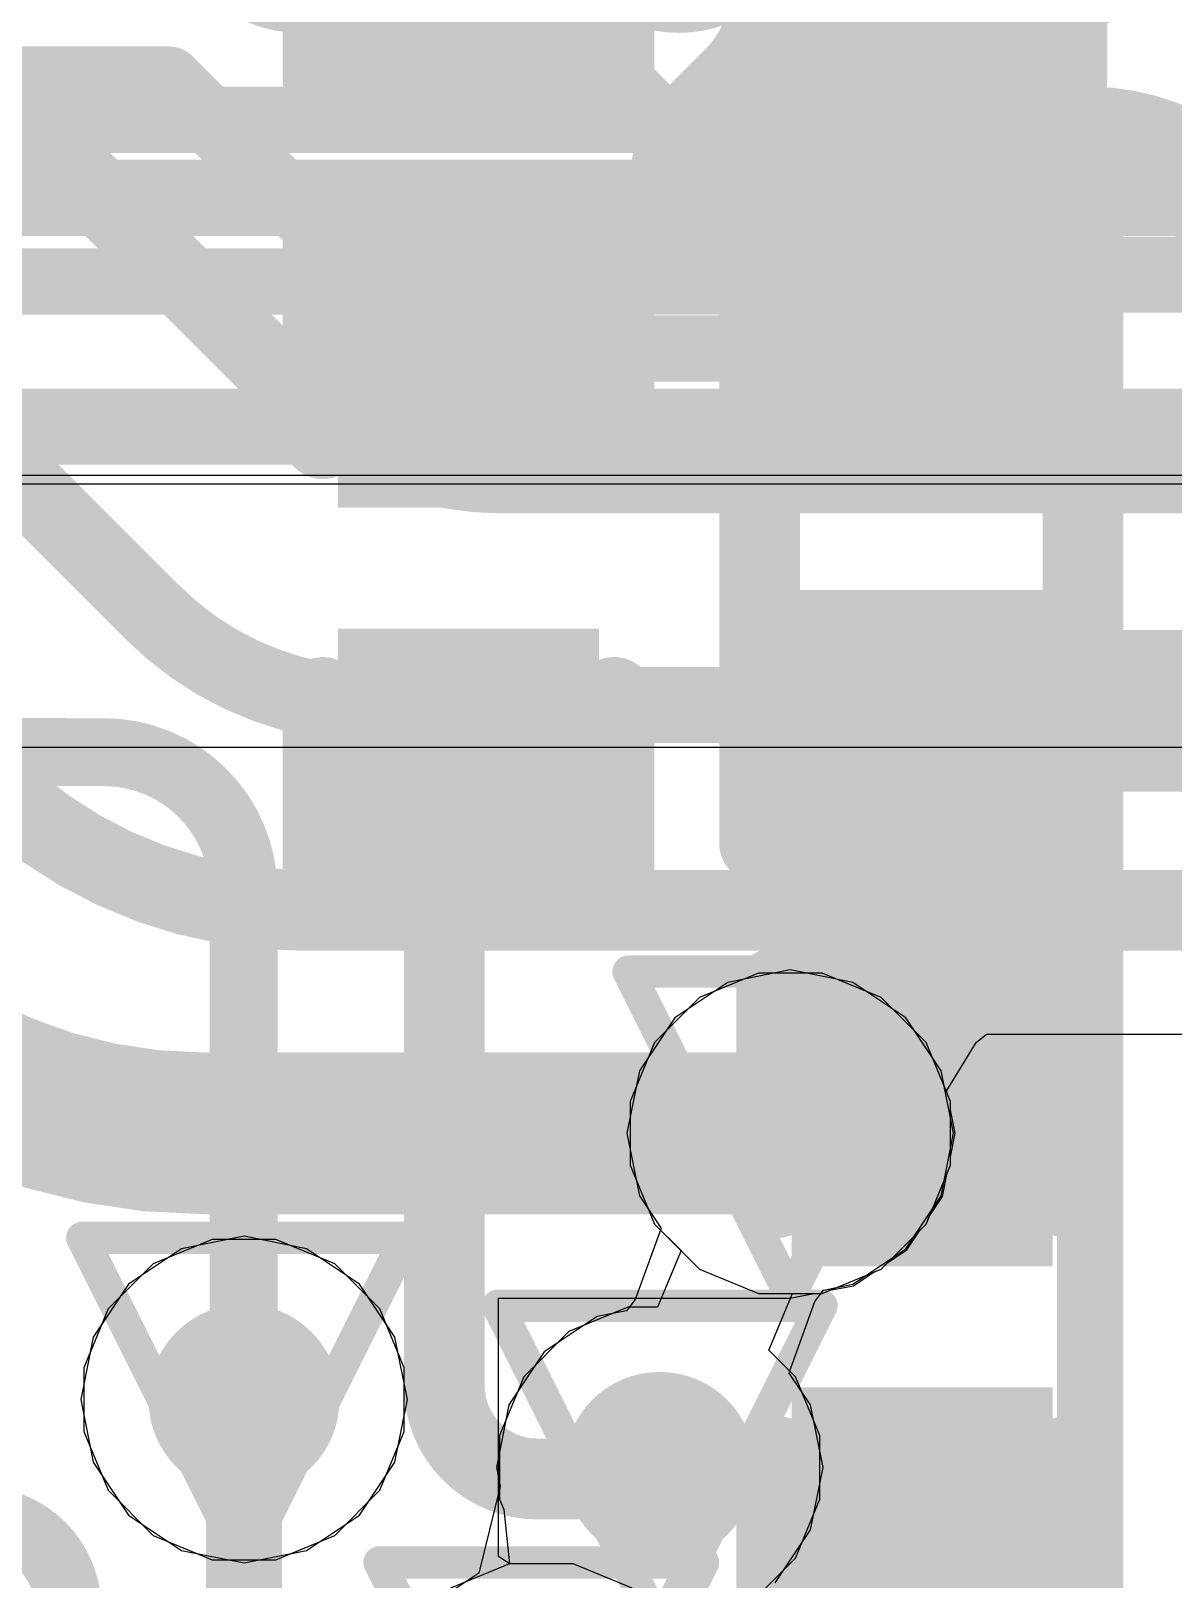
# Model space of a CAD drawing. Header units: inches. Extents: x -6 to 283, y -12 to 154.
# Drawn here: x 62.872 to 64.666, y -2.228 to 0.204 of the extents above; entities that cross this region are included whole.
import ezdxf

# ---------------------------------------------------------------- set-up
doc = ezdxf.new("R2010")
doc.units = ezdxf.units.IN
for name, color, linetype in [('Bottom Layer', 5, 'Continuous'), ('Bottom Overlay', 54, 'Continuous'), ('Bottom Paste', 16, 'Continuous'), ('Bottom Solder', 6, 'Continuous'), ('Drill Drawing', 1, 'Continuous'), ('GND-1', 16, 'Continuous'), ('GND-2', 90, 'Continuous'), ('GND-3', 216, 'Continuous'), ('GND-4', 54, 'Continuous'), ('PWR-1', 156, 'Continuous'), ('PWR-2', 130, 'Continuous'), ('Signal L1', 76, 'Continuous'), ('Signal L2', 6, 'Continuous'), ('Top Layer', 1, 'Continuous'), ('Via Holes', 16, 'Continuous')]:
    doc.layers.add(name, color=color, linetype=linetype)

# ---------------------------------------------------------------- blocks, each defined once
blk = doc.blocks.new('R___0201_B_128')
at = {"layer": 'Bottom Layer'}
for points in [[(-0.41, 0.185), (-0.14, 0.185), (-0.14, -0.185), (-0.41, -0.185)], [(0.14, 0.185), (0.41, 0.185), (0.41, -0.185), (0.14, -0.185)]]:
    blk.add_hatch(color=5, dxfattribs=at).paths.add_polyline_path(points)
at = {"layer": 'Bottom Paste'}
for points in [[(-0.41, 0.185), (-0.14, 0.185), (-0.14, -0.185), (-0.41, -0.185)], [(0.14, 0.185), (0.41, 0.185), (0.41, -0.185), (0.14, -0.185)]]:
    blk.add_hatch(color=16, dxfattribs=at).paths.add_polyline_path(points)
at = {"layer": 'Bottom Solder'}
for points in [[(-0.465, 0.24), (-0.085, 0.24), (-0.085, -0.24), (-0.465, -0.24)], [(0.085, 0.24), (0.465, 0.24), (0.465, -0.24), (0.085, -0.24)]]:
    blk.add_hatch(color=6, dxfattribs=at).paths.add_polyline_path(points)
at = {"layer": 'Bottom Overlay'}
for points in [[(-0.4826, 0.254, 0.127, 0.127, 0), (-0.4826, -0.254, 0.127, 0.127, 0)], [(-0.4826, 0.254, 0.127, 0.127, 0), (0.4826, 0.254, 0.127, 0.127, 0)], [(0.4826, 0.254, 0.127, 0.127, 0), (0.4826, -0.254, 0.127, 0.127, 0)], [(-0.4826, -0.254, 0.127, 0.127, 0), (0.4826, -0.254, 0.127, 0.127, 0)]]:
    blk.add_lwpolyline(points, format="xyseb", dxfattribs=at)
for points in [[(-0.5143, 0.254, 0.0635, 0.0635, 1), (-0.4508, 0.254, 0.0635, 0.0635, 1)], [(-0.5143, 0.254, 0.0635, 0.0635, 1), (-0.4508, 0.254, 0.0635, 0.0635, 1)], [(0.4508, 0.254, 0.0635, 0.0635, 1), (0.5143, 0.254, 0.0635, 0.0635, 1)], [(0.4508, 0.254, 0.0635, 0.0635, 1), (0.5143, 0.254, 0.0635, 0.0635, 1)], [(-0.5143, -0.254, 0.0635, 0.0635, 1), (-0.4508, -0.254, 0.0635, 0.0635, 1)], [(-0.5143, -0.254, 0.0635, 0.0635, 1), (-0.4508, -0.254, 0.0635, 0.0635, 1)], [(0.4508, -0.254, 0.0635, 0.0635, 1), (0.5143, -0.254, 0.0635, 0.0635, 1)], [(0.4508, -0.254, 0.0635, 0.0635, 1), (0.5143, -0.254, 0.0635, 0.0635, 1)]]:
    blk.add_lwpolyline(points, format="xyseb", close=True, dxfattribs=at)
blk = doc.blocks.new('CAP_0201_B_330')
at = {"layer": 'Bottom Layer'}
for points in [[(-0.45, 0.15), (-0.15, 0.15), (-0.15, -0.15), (-0.45, -0.15)], [(0.15, 0.15), (0.45, 0.15), (0.45, -0.15), (0.15, -0.15)]]:
    blk.add_hatch(color=5, dxfattribs=at).paths.add_polyline_path(points)
at = {"layer": 'Bottom Paste'}
for points in [[(-0.45, 0.15), (-0.15, 0.15), (-0.15, -0.15), (-0.45, -0.15)], [(0.15, 0.15), (0.45, 0.15), (0.45, -0.15), (0.15, -0.15)]]:
    blk.add_hatch(color=16, dxfattribs=at).paths.add_polyline_path(points)
at = {"layer": 'Bottom Solder'}
for points in [[(-0.505, 0.205), (-0.095, 0.205), (-0.095, -0.205), (-0.505, -0.205)], [(0.095, 0.205), (0.505, 0.205), (0.505, -0.205), (0.095, -0.205)]]:
    blk.add_hatch(color=6, dxfattribs=at).paths.add_polyline_path(points)
at = {"layer": 'Bottom Overlay'}
for points in [[(-0.5334, -0.2286, 0.127, 0.127, 0), (-0.5334, 0.2286, 0.127, 0.127, 0)], [(-0.2032, 0.2286, 0.127, 0.127, 0), (-0.5334, 0.2286, 0.127, 0.127, 0)], [(0.5334, 0.2286, 0.127, 0.127, 0), (0.2032, 0.2286, 0.127, 0.127, 0)], [(0.5334, -0.2286, 0.127, 0.127, 0), (0.5334, 0.2286, 0.127, 0.127, 0)], [(-0.2032, -0.2286, 0.127, 0.127, 0), (-0.5334, -0.2286, 0.127, 0.127, 0)], [(0.5334, -0.2286, 0.127, 0.127, 0), (0.2032, -0.2286, 0.127, 0.127, 0)]]:
    blk.add_lwpolyline(points, format="xyseb", dxfattribs=at)
for points in [[(-0.5651, 0.2286, 0.0635, 0.0635, 1), (-0.5016, 0.2286, 0.0635, 0.0635, 1)], [(-0.5651, 0.2286, 0.0635, 0.0635, 1), (-0.5016, 0.2286, 0.0635, 0.0635, 1)], [(-0.2349, 0.2286, 0.0635, 0.0635, 1), (-0.1714, 0.2286, 0.0635, 0.0635, 1)], [(0.1714, 0.2286, 0.0635, 0.0635, 1), (0.2349, 0.2286, 0.0635, 0.0635, 1)], [(0.5017, 0.2286, 0.0635, 0.0635, 1), (0.5652, 0.2286, 0.0635, 0.0635, 1)], [(0.5017, 0.2286, 0.0635, 0.0635, 1), (0.5652, 0.2286, 0.0635, 0.0635, 1)], [(-0.5651, -0.2286, 0.0635, 0.0635, 1), (-0.5016, -0.2286, 0.0635, 0.0635, 1)], [(-0.5651, -0.2286, 0.0635, 0.0635, 1), (-0.5016, -0.2286, 0.0635, 0.0635, 1)], [(-0.235, -0.2286, 0.0635, 0.0635, 1), (-0.1715, -0.2286, 0.0635, 0.0635, 1)], [(0.1714, -0.2286, 0.0635, 0.0635, 1), (0.2349, -0.2286, 0.0635, 0.0635, 1)], [(0.5016, -0.2286, 0.0635, 0.0635, 1), (0.5651, -0.2286, 0.0635, 0.0635, 1)], [(0.5016, -0.2286, 0.0635, 0.0635, 1), (0.5651, -0.2286, 0.0635, 0.0635, 1)]]:
    blk.add_lwpolyline(points, format="xyseb", close=True, dxfattribs=at)
blk = doc.blocks.new('CAP_0201_B_331')
at = {"layer": 'Bottom Layer'}
for points in [[(-0.45, 0.15), (-0.15, 0.15), (-0.15, -0.15), (-0.45, -0.15)], [(0.15, 0.15), (0.45, 0.15), (0.45, -0.15), (0.15, -0.15)]]:
    blk.add_hatch(color=5, dxfattribs=at).paths.add_polyline_path(points)
at = {"layer": 'Bottom Paste'}
for points in [[(-0.45, 0.15), (-0.15, 0.15), (-0.15, -0.15), (-0.45, -0.15)], [(0.15, 0.15), (0.45, 0.15), (0.45, -0.15), (0.15, -0.15)]]:
    blk.add_hatch(color=16, dxfattribs=at).paths.add_polyline_path(points)
at = {"layer": 'Bottom Solder'}
for points in [[(-0.505, 0.205), (-0.095, 0.205), (-0.095, -0.205), (-0.505, -0.205)], [(0.095, 0.205), (0.505, 0.205), (0.505, -0.205), (0.095, -0.205)]]:
    blk.add_hatch(color=6, dxfattribs=at).paths.add_polyline_path(points)
at = {"layer": 'Bottom Overlay'}
for points in [[(-0.5334, 0.2286, 0.127, 0.127, 0), (-0.5334, -0.2286, 0.127, 0.127, 0)], [(-0.5334, 0.2286, 0.127, 0.127, 0), (-0.2032, 0.2286, 0.127, 0.127, 0)], [(0.2032, 0.2286, 0.127, 0.127, 0), (0.5334, 0.2286, 0.127, 0.127, 0)], [(0.5334, 0.2286, 0.127, 0.127, 0), (0.5334, -0.2286, 0.127, 0.127, 0)], [(-0.5334, -0.2286, 0.127, 0.127, 0), (-0.2032, -0.2286, 0.127, 0.127, 0)], [(0.2032, -0.2286, 0.127, 0.127, 0), (0.5334, -0.2286, 0.127, 0.127, 0)]]:
    blk.add_lwpolyline(points, format="xyseb", dxfattribs=at)
for points in [[(-0.5651, 0.2286, 0.0635, 0.0635, 1), (-0.5016, 0.2286, 0.0635, 0.0635, 1)], [(-0.5651, 0.2286, 0.0635, 0.0635, 1), (-0.5016, 0.2286, 0.0635, 0.0635, 1)], [(-0.2349, 0.2286, 0.0635, 0.0635, 1), (-0.1714, 0.2286, 0.0635, 0.0635, 1)], [(0.1714, 0.2286, 0.0635, 0.0635, 1), (0.2349, 0.2286, 0.0635, 0.0635, 1)], [(0.5017, 0.2286, 0.0635, 0.0635, 1), (0.5652, 0.2286, 0.0635, 0.0635, 1)], [(0.5017, 0.2286, 0.0635, 0.0635, 1), (0.5652, 0.2286, 0.0635, 0.0635, 1)], [(-0.5651, -0.2286, 0.0635, 0.0635, 1), (-0.5016, -0.2286, 0.0635, 0.0635, 1)], [(-0.5651, -0.2286, 0.0635, 0.0635, 1), (-0.5016, -0.2286, 0.0635, 0.0635, 1)], [(-0.235, -0.2286, 0.0635, 0.0635, 1), (-0.1715, -0.2286, 0.0635, 0.0635, 1)], [(0.1715, -0.2286, 0.0635, 0.0635, 1), (0.235, -0.2286, 0.0635, 0.0635, 1)], [(0.5016, -0.2286, 0.0635, 0.0635, 1), (0.5651, -0.2286, 0.0635, 0.0635, 1)], [(0.5016, -0.2286, 0.0635, 0.0635, 1), (0.5651, -0.2286, 0.0635, 0.0635, 1)]]:
    blk.add_lwpolyline(points, format="xyseb", close=True, dxfattribs=at)
blk = doc.blocks.new('CAP_0201_B_332')
at = {"layer": 'Bottom Layer'}
for points in [[(-0.45, 0.15), (-0.15, 0.15), (-0.15, -0.15), (-0.45, -0.15)], [(0.15, 0.15), (0.45, 0.15), (0.45, -0.15), (0.15, -0.15)]]:
    blk.add_hatch(color=5, dxfattribs=at).paths.add_polyline_path(points)
at = {"layer": 'Bottom Paste'}
for points in [[(-0.45, 0.15), (-0.15, 0.15), (-0.15, -0.15), (-0.45, -0.15)], [(0.15, 0.15), (0.45, 0.15), (0.45, -0.15), (0.15, -0.15)]]:
    blk.add_hatch(color=16, dxfattribs=at).paths.add_polyline_path(points)
at = {"layer": 'Bottom Solder'}
for points in [[(-0.505, 0.205), (-0.095, 0.205), (-0.095, -0.205), (-0.505, -0.205)], [(0.095, 0.205), (0.505, 0.205), (0.505, -0.205), (0.095, -0.205)]]:
    blk.add_hatch(color=6, dxfattribs=at).paths.add_polyline_path(points)
at = {"layer": 'Bottom Overlay'}
for points in [[(-0.5334, 0.2286, 0.127, 0.127, 0), (-0.2032, 0.2286, 0.127, 0.127, 0)], [(-0.5334, 0.2286, 0.127, 0.127, 0), (-0.5334, -0.2286, 0.127, 0.127, 0)], [(0.2032, 0.2286, 0.127, 0.127, 0), (0.5334, 0.2286, 0.127, 0.127, 0)], [(0.5334, 0.2286, 0.127, 0.127, 0), (0.5334, -0.2286, 0.127, 0.127, 0)], [(-0.5334, -0.2286, 0.127, 0.127, 0), (-0.2032, -0.2286, 0.127, 0.127, 0)], [(0.2032, -0.2286, 0.127, 0.127, 0), (0.5334, -0.2286, 0.127, 0.127, 0)]]:
    blk.add_lwpolyline(points, format="xyseb", dxfattribs=at)
for points in [[(-0.5651, 0.2286, 0.0635, 0.0635, 1), (-0.5016, 0.2286, 0.0635, 0.0635, 1)], [(-0.5651, 0.2286, 0.0635, 0.0635, 1), (-0.5016, 0.2286, 0.0635, 0.0635, 1)], [(-0.2349, 0.2286, 0.0635, 0.0635, 1), (-0.1714, 0.2286, 0.0635, 0.0635, 1)], [(0.1714, 0.2286, 0.0635, 0.0635, 1), (0.2349, 0.2286, 0.0635, 0.0635, 1)], [(0.5017, 0.2286, 0.0635, 0.0635, 1), (0.5652, 0.2286, 0.0635, 0.0635, 1)], [(0.5017, 0.2286, 0.0635, 0.0635, 1), (0.5652, 0.2286, 0.0635, 0.0635, 1)], [(-0.5651, -0.2286, 0.0635, 0.0635, 1), (-0.5016, -0.2286, 0.0635, 0.0635, 1)], [(-0.5651, -0.2286, 0.0635, 0.0635, 1), (-0.5016, -0.2286, 0.0635, 0.0635, 1)], [(-0.235, -0.2286, 0.0635, 0.0635, 1), (-0.1715, -0.2286, 0.0635, 0.0635, 1)], [(0.1714, -0.2286, 0.0635, 0.0635, 1), (0.2349, -0.2286, 0.0635, 0.0635, 1)], [(0.5016, -0.2286, 0.0635, 0.0635, 1), (0.5651, -0.2286, 0.0635, 0.0635, 1)], [(0.5016, -0.2286, 0.0635, 0.0635, 1), (0.5651, -0.2286, 0.0635, 0.0635, 1)]]:
    blk.add_lwpolyline(points, format="xyseb", close=True, dxfattribs=at)
blk = doc.blocks.new('CAP_0201_B_348')
at = {"layer": 'Bottom Layer'}
for points in [[(-0.45, 0.15), (-0.15, 0.15), (-0.15, -0.15), (-0.45, -0.15)], [(0.15, 0.15), (0.45, 0.15), (0.45, -0.15), (0.15, -0.15)]]:
    blk.add_hatch(color=5, dxfattribs=at).paths.add_polyline_path(points)
at = {"layer": 'Bottom Paste'}
for points in [[(-0.45, 0.15), (-0.15, 0.15), (-0.15, -0.15), (-0.45, -0.15)], [(0.15, 0.15), (0.45, 0.15), (0.45, -0.15), (0.15, -0.15)]]:
    blk.add_hatch(color=16, dxfattribs=at).paths.add_polyline_path(points)
at = {"layer": 'Bottom Solder'}
for points in [[(-0.505, 0.205), (-0.095, 0.205), (-0.095, -0.205), (-0.505, -0.205)], [(0.095, 0.205), (0.505, 0.205), (0.505, -0.205), (0.095, -0.205)]]:
    blk.add_hatch(color=6, dxfattribs=at).paths.add_polyline_path(points)
at = {"layer": 'Bottom Overlay'}
for points in [[(-0.5334, 0.2286, 0.127, 0.127, 0), (-0.5334, -0.2286, 0.127, 0.127, 0)], [(-0.5334, 0.2286, 0.127, 0.127, 0), (-0.2032, 0.2286, 0.127, 0.127, 0)], [(0.2032, 0.2286, 0.127, 0.127, 0), (0.5334, 0.2286, 0.127, 0.127, 0)], [(0.5334, 0.2286, 0.127, 0.127, 0), (0.5334, -0.2286, 0.127, 0.127, 0)], [(-0.5334, -0.2286, 0.127, 0.127, 0), (-0.2032, -0.2286, 0.127, 0.127, 0)], [(0.2032, -0.2286, 0.127, 0.127, 0), (0.5334, -0.2286, 0.127, 0.127, 0)]]:
    blk.add_lwpolyline(points, format="xyseb", dxfattribs=at)
for points in [[(-0.5651, 0.2286, 0.0635, 0.0635, 1), (-0.5016, 0.2286, 0.0635, 0.0635, 1)], [(-0.5651, 0.2286, 0.0635, 0.0635, 1), (-0.5016, 0.2286, 0.0635, 0.0635, 1)], [(-0.2349, 0.2286, 0.0635, 0.0635, 1), (-0.1714, 0.2286, 0.0635, 0.0635, 1)], [(0.1714, 0.2286, 0.0635, 0.0635, 1), (0.2349, 0.2286, 0.0635, 0.0635, 1)], [(0.5016, 0.2286, 0.0635, 0.0635, 1), (0.5651, 0.2286, 0.0635, 0.0635, 1)], [(0.5016, 0.2286, 0.0635, 0.0635, 1), (0.5651, 0.2286, 0.0635, 0.0635, 1)], [(-0.5651, -0.2286, 0.0635, 0.0635, 1), (-0.5016, -0.2286, 0.0635, 0.0635, 1)], [(-0.5651, -0.2286, 0.0635, 0.0635, 1), (-0.5016, -0.2286, 0.0635, 0.0635, 1)], [(-0.2349, -0.2286, 0.0635, 0.0635, 1), (-0.1714, -0.2286, 0.0635, 0.0635, 1)], [(0.1714, -0.2286, 0.0635, 0.0635, 1), (0.2349, -0.2286, 0.0635, 0.0635, 1)], [(0.5016, -0.2286, 0.0635, 0.0635, 1), (0.5651, -0.2286, 0.0635, 0.0635, 1)], [(0.5016, -0.2286, 0.0635, 0.0635, 1), (0.5651, -0.2286, 0.0635, 0.0635, 1)]]:
    blk.add_lwpolyline(points, format="xyseb", close=True, dxfattribs=at)

msp = doc.modelspace()

# ---------------------------------------------------------------- hatches: boundary and pattern name
at = {"layer": 'Bottom Layer'}
h = msp.add_hatch(color=5, dxfattribs=at)
edge = h.paths.add_edge_path()
edge.add_arc((64.0651, -1.5275), 0.15, 0, 360)
h = msp.add_hatch(color=5, dxfattribs=at)
edge = h.paths.add_edge_path()
edge.add_arc((63.2071, -1.9457), 0.15, 0, 360)
h = msp.add_hatch(color=5, dxfattribs=at)
edge = h.paths.add_edge_path()
edge.add_arc((63.86, -2.0522), 0.15, 0, 360)
at = {"layer": 'GND-1'}
h = msp.add_hatch(color=16, dxfattribs=at)
edge = h.paths.add_edge_path()
edge.add_arc((64.0651, -1.5275), 0.15, 0, 360)
h = msp.add_hatch(color=16, dxfattribs=at)
edge = h.paths.add_edge_path()
edge.add_arc((63.2071, -1.9457), 0.15, 0, 360)
h = msp.add_hatch(color=16, dxfattribs=at)
edge = h.paths.add_edge_path()
edge.add_arc((63.86, -2.0522), 0.15, 0, 360)
at = {"layer": 'GND-2'}
h = msp.add_hatch(color=90, dxfattribs=at)
edge = h.paths.add_edge_path()
edge.add_arc((64.0651, -1.5275), 0.15, 0, 360)
h = msp.add_hatch(color=90, dxfattribs=at)
edge = h.paths.add_edge_path()
edge.add_arc((63.2071, -1.9457), 0.15, 0, 360)
h = msp.add_hatch(color=90, dxfattribs=at)
edge = h.paths.add_edge_path()
edge.add_arc((63.86, -2.0522), 0.15, 0, 360)
at = {"layer": 'GND-3'}
h = msp.add_hatch(color=216, dxfattribs=at)
edge = h.paths.add_edge_path()
edge.add_arc((64.0651, -1.5275), 0.15, 0, 360)
h = msp.add_hatch(color=216, dxfattribs=at)
edge = h.paths.add_edge_path()
edge.add_arc((63.2071, -1.9457), 0.15, 0, 360)
h = msp.add_hatch(color=216, dxfattribs=at)
edge = h.paths.add_edge_path()
edge.add_arc((63.86, -2.0522), 0.15, 0, 360)
at = {"layer": 'GND-4'}
h = msp.add_hatch(color=54, dxfattribs=at)
edge = h.paths.add_edge_path()
edge.add_arc((64.0651, -1.5275), 0.15, 0, 360)
h = msp.add_hatch(color=54, dxfattribs=at)
edge = h.paths.add_edge_path()
edge.add_arc((63.2071, -1.9457), 0.15, 0, 360)
h = msp.add_hatch(color=54, dxfattribs=at)
edge = h.paths.add_edge_path()
edge.add_arc((63.86, -2.0522), 0.15, 0, 360)
at = {"layer": 'PWR-1'}
h = msp.add_hatch(color=156, dxfattribs=at)
edge = h.paths.add_edge_path()
edge.add_arc((64.0651, -1.5275), 0.15, 0, 360)
h = msp.add_hatch(color=156, dxfattribs=at)
edge = h.paths.add_edge_path()
edge.add_arc((63.2071, -1.9457), 0.15, 0, 360)
h = msp.add_hatch(color=156, dxfattribs=at)
edge = h.paths.add_edge_path()
edge.add_arc((63.86, -2.0522), 0.15, 0, 360)
at = {"layer": 'PWR-2'}
h = msp.add_hatch(color=130, dxfattribs=at)
edge = h.paths.add_edge_path()
edge.add_arc((64.0651, -1.5275), 0.15, 0, 360)
h = msp.add_hatch(color=130, dxfattribs=at)
edge = h.paths.add_edge_path()
edge.add_arc((63.2071, -1.9457), 0.15, 0, 360)
h = msp.add_hatch(color=130, dxfattribs=at)
edge = h.paths.add_edge_path()
edge.add_arc((63.86, -2.0522), 0.15, 0, 360)
at = {"layer": 'Signal L1'}
h = msp.add_hatch(color=76, dxfattribs=at)
edge = h.paths.add_edge_path()
edge.add_arc((64.0651, -1.5275), 0.15, 0, 360)
h = msp.add_hatch(color=76, dxfattribs=at)
edge = h.paths.add_edge_path()
edge.add_arc((63.2071, -1.9457), 0.15, 0, 360)
h = msp.add_hatch(color=76, dxfattribs=at)
edge = h.paths.add_edge_path()
edge.add_arc((63.86, -2.0522), 0.15, 0, 360)
at = {"layer": 'Signal L2'}
h = msp.add_hatch(color=6, dxfattribs=at)
edge = h.paths.add_edge_path()
edge.add_arc((64.0651, -1.5275), 0.15, 0, 360)
h = msp.add_hatch(color=6, dxfattribs=at)
edge = h.paths.add_edge_path()
edge.add_arc((63.2071, -1.9457), 0.15, 0, 360)
h = msp.add_hatch(color=6, dxfattribs=at)
edge = h.paths.add_edge_path()
edge.add_arc((63.86, -2.0522), 0.15, 0, 360)
at = {"layer": 'Top Layer'}
h = msp.add_hatch(color=1, dxfattribs=at)
edge = h.paths.add_edge_path()
edge.add_arc((64.0651, -1.5275), 0.15, 0, 360)
h = msp.add_hatch(color=1, dxfattribs=at)
edge = h.paths.add_edge_path()
edge.add_arc((63.2071, -1.9457), 0.15, 0, 360)
h = msp.add_hatch(color=1, dxfattribs=at)
edge = h.paths.add_edge_path()
edge.add_arc((63.86, -2.0522), 0.15, 0, 360)
at = {"layer": 'Via Holes'}
h = msp.add_hatch(color=7, dxfattribs=at)
edge = h.paths.add_edge_path()
edge.add_arc((64.0651, -1.5275), 0.075, 0, 360)
h = msp.add_hatch(color=7, dxfattribs=at)
edge = h.paths.add_edge_path()
edge.add_arc((63.2071, -1.9457), 0.075, 0, 360)
h = msp.add_hatch(color=7, dxfattribs=at)
edge = h.paths.add_edge_path()
edge.add_arc((63.86, -2.0522), 0.075, 0, 360)

# ---------------------------------------------------------------- linework, layer by layer
at = {"layer": 'Bottom Layer'}
for p, q in [((66.8562, -0.4943), (62.6215, -0.4943)), ((62.7315, -0.5073), (79.8158, -0.5073))]:
    msp.add_line(p, q, dxfattribs=at)
for points in [[(63.5404, 0.3812, 0.1041, 0.1041, 0), (63.9059, 0.0157, 0.1041, 0.1041, 0)], [(58.4735, 0.1276, 0.1041, 0.1041, 0), (63.0889, 0.1276, 0.1041, 0.1041, 0)], [(63.0889, 0.1276, 0.1041, 0.1041, 0), (63.4583, -0.2418, 0.1041, 0.1041, 0)], [(63.9059, 0.0157, 0.1041, 0.1041, 0), (64.6095, 0.0157, 0.1041, 0.1041, 0)], [(64.6095, 0.0157, 0.1041, 0.1041, 0), (64.8378, -0.2126, 0.1041, 0.1041, 0)], [(63.4583, -0.2418, 0.1041, 0.1041, 0), (63.4618, -0.2418, 0.1041, 0.1041, 0)], [(63.4618, -0.2418, 0.1041, 0.1041, 0), (63.5562, -0.3363, 0.1041, 0.1041, 0)], [(63.5629, -0.295, 0.1041, 0.1041, 0), (64.2649, -0.295, 0.1041, 0.1041, 0)], [(63.5562, -0.3398, 0.1041, 0.1041, 0), (63.5562, -0.3363, 0.1041, 0.1041, 0)], [(64.2709, -1.5316, 0.254, 0.254, 0), (64.2709, -0.864, 0.254, 0.254, 0)], [(64.2709, -0.864, 0.254, 0.254, 0), (64.9884, -0.864, 0.254, 0.254, 0)], [(63.5217, -0.9777, 0.127, 0.127, -0.414214), (63.5597, -0.9398, 0.127, 0.127, 0)], [(63.5217, -1.6291, 0.127, 0.127, 0), (63.5217, -0.9777, 0.127, 0.127, 0)], [(64.2709, -1.5316, 0.254, 0.254, 0), (64.2722, -1.5316, 0.254, 0.254, 0)], [(63.5217, -1.6291, 0.127, 0.127, 0), (63.5217, -1.9241, 0.127, 0.127, 0)], [(63.5217, -1.9241, 0.127, 0.127, 0), (63.5217, -1.9241, 0.127, 0.127, 0)], [(63.668, -2.0704, 0.127, 0.127, -0.414208), (63.5217, -1.9241, 0.127, 0.127, 0)], [(63.8419, -2.0704, 0.127, 0.127, 0), (63.86, -2.0522, 0.127, 0.127, 0)], [(63.8643, -2.0479, 0.127, 0.127, 0), (64.1884, -2.0479, 0.127, 0.127, 0)], [(64.1884, -2.0479, 0.127, 0.127, 0), (64.2722, -2.1316, 0.127, 0.127, 0)], [(63.668, -2.0704, 0.127, 0.127, 0), (63.8419, -2.0704, 0.127, 0.127, 0)]]:
    msp.add_lwpolyline(points, format="xyseb", dxfattribs=at)
for points in [[(63.0628, 0.1276, 0.0521, 0.0521, 1), (63.1149, 0.1276, 0.0521, 0.0521, 1)], [(63.0628, 0.1276, 0.0521, 0.0521, 1), (63.1149, 0.1276, 0.0521, 0.0521, 1)], [(63.8799, 0.0157, 0.0521, 0.0521, 1), (63.9319, 0.0157, 0.0521, 0.0521, 1)], [(63.8799, 0.0157, 0.0521, 0.0521, 1), (63.9319, 0.0157, 0.0521, 0.0521, 1)], [(64.5835, 0.0157, 0.0521, 0.0521, 1), (64.6355, 0.0157, 0.0521, 0.0521, 1)], [(64.5835, 0.0157, 0.0521, 0.0521, 1), (64.6355, 0.0157, 0.0521, 0.0521, 1)], [(63.4322, -0.2418, 0.0521, 0.0521, 1), (63.4843, -0.2418, 0.0521, 0.0521, 1)], [(63.4322, -0.2418, 0.0521, 0.0521, 1), (63.4843, -0.2418, 0.0521, 0.0521, 1)], [(63.4357, -0.2418, 0.0521, 0.0521, 1), (63.4878, -0.2418, 0.0521, 0.0521, 1)], [(63.4357, -0.2418, 0.0521, 0.0521, 1), (63.4878, -0.2418, 0.0521, 0.0521, 1)], [(63.5369, -0.295, 0.0521, 0.0521, 1), (63.589, -0.295, 0.0521, 0.0521, 1)], [(64.2388, -0.295, 0.0521, 0.0521, 1), (64.2909, -0.295, 0.0521, 0.0521, 1)], [(63.5302, -0.3363, 0.0521, 0.0521, 1), (63.5822, -0.3363, 0.0521, 0.0521, 1)], [(63.5302, -0.3363, 0.0521, 0.0521, 1), (63.5822, -0.3363, 0.0521, 0.0521, 1)], [(63.5302, -0.3398, 0.0521, 0.0521, 1), (63.5822, -0.3398, 0.0521, 0.0521, 1)], [(64.2074, -0.864, 0.127, 0.127, 1), (64.3344, -0.864, 0.127, 0.127, 1)], [(64.2074, -0.864, 0.127, 0.127, 1), (64.3344, -0.864, 0.127, 0.127, 1)], [(63.5279, -0.9398, 0.0635, 0.0635, 1), (63.5914, -0.9398, 0.0635, 0.0635, 1)], [(63.49, -0.9777, 0.0635, 0.0635, 1), (63.5535, -0.9777, 0.0635, 0.0635, 1)], [(63.49, -0.9777, 0.0635, 0.0635, 1), (63.5535, -0.9777, 0.0635, 0.0635, 1)], [(64.2074, -1.5316, 0.127, 0.127, 1), (64.3344, -1.5316, 0.127, 0.127, 1)], [(64.2074, -1.5316, 0.127, 0.127, 1), (64.3344, -1.5316, 0.127, 0.127, 1)], [(64.2087, -1.5316, 0.127, 0.127, 1), (64.3357, -1.5316, 0.127, 0.127, 1)], [(63.49, -1.6291, 0.0635, 0.0635, 1), (63.5535, -1.6291, 0.0635, 0.0635, 1)], [(63.49, -1.6291, 0.0635, 0.0635, 1), (63.5535, -1.6291, 0.0635, 0.0635, 1)], [(63.49, -1.9241, 0.0635, 0.0635, 1), (63.5535, -1.9241, 0.0635, 0.0635, 1)], [(63.49, -1.9241, 0.0635, 0.0635, 1), (63.5535, -1.9241, 0.0635, 0.0635, 1)], [(63.49, -1.9241, 0.0635, 0.0635, 1), (63.5535, -1.9241, 0.0635, 0.0635, 1)], [(63.49, -1.9241, 0.0635, 0.0635, 1), (63.5535, -1.9241, 0.0635, 0.0635, 1)], [(63.8283, -2.0522, 0.0635, 0.0635, 1), (63.8918, -2.0522, 0.0635, 0.0635, 1)], [(63.8326, -2.0479, 0.0635, 0.0635, 1), (63.8961, -2.0479, 0.0635, 0.0635, 1)], [(64.1567, -2.0479, 0.0635, 0.0635, 1), (64.2202, -2.0479, 0.0635, 0.0635, 1)], [(64.1567, -2.0479, 0.0635, 0.0635, 1), (64.2202, -2.0479, 0.0635, 0.0635, 1)], [(63.6362, -2.0704, 0.0635, 0.0635, 1), (63.6997, -2.0704, 0.0635, 0.0635, 1)], [(63.6362, -2.0704, 0.0635, 0.0635, 1), (63.6997, -2.0704, 0.0635, 0.0635, 1)], [(63.8102, -2.0704, 0.0635, 0.0635, 1), (63.8737, -2.0704, 0.0635, 0.0635, 1)], [(63.8102, -2.0704, 0.0635, 0.0635, 1), (63.8737, -2.0704, 0.0635, 0.0635, 1)], [(64.2404, -2.1316, 0.0635, 0.0635, 1), (64.3039, -2.1316, 0.0635, 0.0635, 1)]]:
    msp.add_lwpolyline(points, format="xyseb", close=True, dxfattribs=at)
at = {"layer": 'Drill Drawing'}
for points in [[(63.8111, -1.2735, 0.0508, 0.0508, 0), (64.3191, -1.2735, 0.0508, 0.0508, 0)], [(63.8111, -1.2735, 0.0508, 0.0508, 0), (64.0651, -1.7815, 0.0508, 0.0508, 0)], [(64.0651, -1.7815, 0.0508, 0.0508, 0), (64.3191, -1.2735, 0.0508, 0.0508, 0)], [(62.9531, -1.6917, 0.0508, 0.0508, 0), (63.4611, -1.6917, 0.0508, 0.0508, 0)], [(62.9531, -1.6917, 0.0508, 0.0508, 0), (63.2071, -2.1997, 0.0508, 0.0508, 0)], [(63.2071, -2.1997, 0.0508, 0.0508, 0), (63.4611, -1.6917, 0.0508, 0.0508, 0)], [(63.606, -1.7982, 0.0508, 0.0508, 0), (64.114, -1.7982, 0.0508, 0.0508, 0)], [(63.606, -1.7982, 0.0508, 0.0508, 0), (63.86, -2.3062, 0.0508, 0.0508, 0)], [(63.86, -2.3062, 0.0508, 0.0508, 0), (64.114, -1.7982, 0.0508, 0.0508, 0)], [(63.42, -2.2013, 0.0508, 0.0508, 0), (63.928, -2.2013, 0.0508, 0.0508, 0)], [(63.42, -2.2013, 0.0508, 0.0508, 0), (63.674, -2.7093, 0.0508, 0.0508, 0)], [(63.674, -2.7093, 0.0508, 0.0508, 0), (63.928, -2.2013, 0.0508, 0.0508, 0)]]:
    msp.add_lwpolyline(points, format="xyseb", dxfattribs=at)
for points in [[(63.7984, -1.2735, 0.0254, 0.0254, 1), (63.8238, -1.2735, 0.0254, 0.0254, 1)], [(63.7984, -1.2735, 0.0254, 0.0254, 1), (63.8238, -1.2735, 0.0254, 0.0254, 1)], [(64.3064, -1.2735, 0.0254, 0.0254, 1), (64.3318, -1.2735, 0.0254, 0.0254, 1)], [(64.3064, -1.2735, 0.0254, 0.0254, 1), (64.3318, -1.2735, 0.0254, 0.0254, 1)], [(62.9404, -1.6917, 0.0254, 0.0254, 1), (62.9658, -1.6917, 0.0254, 0.0254, 1)], [(62.9404, -1.6917, 0.0254, 0.0254, 1), (62.9658, -1.6917, 0.0254, 0.0254, 1)], [(63.4484, -1.6917, 0.0254, 0.0254, 1), (63.4738, -1.6917, 0.0254, 0.0254, 1)], [(63.4484, -1.6917, 0.0254, 0.0254, 1), (63.4738, -1.6917, 0.0254, 0.0254, 1)], [(63.5933, -1.7982, 0.0254, 0.0254, 1), (63.6187, -1.7982, 0.0254, 0.0254, 1)], [(63.5933, -1.7982, 0.0254, 0.0254, 1), (63.6187, -1.7982, 0.0254, 0.0254, 1)], [(64.0524, -1.7815, 0.0254, 0.0254, 1), (64.0778, -1.7815, 0.0254, 0.0254, 1)], [(64.0524, -1.7815, 0.0254, 0.0254, 1), (64.0778, -1.7815, 0.0254, 0.0254, 1)], [(64.1013, -1.7982, 0.0254, 0.0254, 1), (64.1267, -1.7982, 0.0254, 0.0254, 1)], [(64.1013, -1.7982, 0.0254, 0.0254, 1), (64.1267, -1.7982, 0.0254, 0.0254, 1)], [(63.1944, -2.1997, 0.0254, 0.0254, 1), (63.2198, -2.1997, 0.0254, 0.0254, 1)], [(63.1944, -2.1997, 0.0254, 0.0254, 1), (63.2198, -2.1997, 0.0254, 0.0254, 1)], [(63.4073, -2.2013, 0.0254, 0.0254, 1), (63.4327, -2.2013, 0.0254, 0.0254, 1)], [(63.4073, -2.2013, 0.0254, 0.0254, 1), (63.4327, -2.2013, 0.0254, 0.0254, 1)], [(63.9153, -2.2013, 0.0254, 0.0254, 1), (63.9407, -2.2013, 0.0254, 0.0254, 1)], [(63.9153, -2.2013, 0.0254, 0.0254, 1), (63.9407, -2.2013, 0.0254, 0.0254, 1)]]:
    msp.add_lwpolyline(points, format="xyseb", close=True, dxfattribs=at)
at = {"layer": 'GND-1'}
for p, q in [((64.015, -1.2759), (63.9226, -1.3142)), ((64.1151, -1.2759), (64.015, -1.2759)), ((64.2076, -1.3142), (64.1151, -1.2759)), ((63.9226, -1.3142), (63.8518, -1.385)), ((64.2784, -1.385), (64.2076, -1.3142)), ((63.8518, -1.385), (63.8135, -1.4774)), ((64.3167, -1.4774), (64.2784, -1.385)), ((63.8135, -1.4774), (63.8135, -1.5775)), ((64.3167, -1.5775), (64.3167, -1.4774)), ((63.8135, -1.5775), (63.8518, -1.67)), ((64.2784, -1.67), (64.3167, -1.5775)), ((63.8518, -1.67), (63.9226, -1.7408)), ((64.2076, -1.7408), (64.2784, -1.67)), ((63.1571, -1.6941), (63.0646, -1.7324)), ((63.2572, -1.6941), (63.1571, -1.6941)), ((63.3497, -1.7324), (63.2572, -1.6941)), ((63.0646, -1.7324), (62.9938, -1.8032)), ((63.4204, -1.8032), (63.3497, -1.7324)), ((63.9226, -1.7408), (64.015, -1.7791)), ((64.1151, -1.7791), (64.2076, -1.7408)), ((64.015, -1.7791), (64.1151, -1.7791)), ((62.9938, -1.8032), (62.9555, -1.8956)), ((63.4587, -1.8956), (63.4204, -1.8032)), ((62.9555, -1.8956), (62.9555, -1.9957)), ((63.4587, -1.9957), (63.4587, -1.8956)), ((62.9555, -1.9957), (62.9938, -2.0882)), ((63.4204, -2.0882), (63.4587, -1.9957)), ((62.9938, -2.0882), (63.0646, -2.159)), ((63.3497, -2.159), (63.4204, -2.0882)), ((63.0646, -2.159), (63.1571, -2.1973)), ((63.2572, -2.1973), (63.3497, -2.159)), ((63.1571, -2.1973), (63.2572, -2.1973)), ((63.624, -2.2037), (63.5315, -2.2421)), ((63.7241, -2.2037), (63.624, -2.2037)), ((63.8165, -2.2421), (63.7241, -2.2037))]:
    msp.add_line(p, q, dxfattribs=at)
at = {"layer": 'GND-2'}
for p, q in [((64.015, -1.2759), (63.9226, -1.3142)), ((64.1151, -1.2759), (64.015, -1.2759)), ((64.2076, -1.3142), (64.1151, -1.2759)), ((63.9226, -1.3142), (63.8518, -1.385)), ((64.2784, -1.385), (64.2076, -1.3142)), ((63.8518, -1.385), (63.8135, -1.4774)), ((64.3167, -1.4774), (64.2784, -1.385)), ((63.8135, -1.4774), (63.8135, -1.5775)), ((64.3167, -1.5775), (64.3167, -1.4774)), ((63.8135, -1.5775), (63.8518, -1.67)), ((64.2784, -1.67), (64.3167, -1.5775)), ((63.8518, -1.67), (63.9226, -1.7408)), ((64.2076, -1.7408), (64.2784, -1.67)), ((63.1571, -1.6941), (63.0646, -1.7324)), ((63.2572, -1.6941), (63.1571, -1.6941)), ((63.3497, -1.7324), (63.2572, -1.6941)), ((63.0646, -1.7324), (62.9938, -1.8032)), ((63.4204, -1.8032), (63.3497, -1.7324)), ((63.9226, -1.7408), (64.015, -1.7791)), ((64.1151, -1.7791), (64.2076, -1.7408)), ((64.015, -1.7791), (64.1151, -1.7791)), ((62.9938, -1.8032), (62.9555, -1.8956)), ((63.4587, -1.8956), (63.4204, -1.8032)), ((62.9555, -1.8956), (62.9555, -1.9957)), ((63.4587, -1.9957), (63.4587, -1.8956)), ((62.9555, -1.9957), (62.9938, -2.0882)), ((63.4204, -2.0882), (63.4587, -1.9957)), ((62.9938, -2.0882), (63.0646, -2.159)), ((63.3497, -2.159), (63.4204, -2.0882)), ((63.0646, -2.159), (63.1571, -2.1973)), ((63.2572, -2.1973), (63.3497, -2.159)), ((63.1571, -2.1973), (63.2572, -2.1973)), ((63.624, -2.2037), (63.5315, -2.2421)), ((63.7241, -2.2037), (63.624, -2.2037)), ((63.8165, -2.2421), (63.7241, -2.2037))]:
    msp.add_line(p, q, dxfattribs=at)
at = {"layer": 'GND-3'}
for p, q in [((64.015, -1.2759), (63.9226, -1.3142)), ((64.1151, -1.2759), (64.015, -1.2759)), ((64.2076, -1.3142), (64.1151, -1.2759)), ((63.9226, -1.3142), (63.8518, -1.385)), ((64.2784, -1.385), (64.2076, -1.3142)), ((63.8518, -1.385), (63.8135, -1.4774)), ((64.3167, -1.4774), (64.2784, -1.385)), ((63.8135, -1.4774), (63.8135, -1.5775)), ((64.3167, -1.5775), (64.3167, -1.4774)), ((63.8135, -1.5775), (63.8518, -1.67)), ((64.2784, -1.67), (64.3167, -1.5775)), ((63.8518, -1.67), (63.9226, -1.7408)), ((64.2076, -1.7408), (64.2784, -1.67)), ((63.1571, -1.6941), (63.0646, -1.7324)), ((63.2572, -1.6941), (63.1571, -1.6941)), ((63.3497, -1.7324), (63.2572, -1.6941)), ((63.0646, -1.7324), (62.9938, -1.8032)), ((63.4204, -1.8032), (63.3497, -1.7324)), ((63.9226, -1.7408), (64.015, -1.7791)), ((64.1151, -1.7791), (64.2076, -1.7408)), ((64.015, -1.7791), (64.1151, -1.7791)), ((62.9938, -1.8032), (62.9555, -1.8956)), ((63.4587, -1.8956), (63.4204, -1.8032)), ((62.9555, -1.8956), (62.9555, -1.9957)), ((63.4587, -1.9957), (63.4587, -1.8956)), ((62.9555, -1.9957), (62.9938, -2.0882)), ((63.4204, -2.0882), (63.4587, -1.9957)), ((62.9938, -2.0882), (63.0646, -2.159)), ((63.3497, -2.159), (63.4204, -2.0882)), ((63.0646, -2.159), (63.1571, -2.1973)), ((63.2572, -2.1973), (63.3497, -2.159)), ((63.1571, -2.1973), (63.2572, -2.1973)), ((63.624, -2.2037), (63.5315, -2.2421)), ((63.7241, -2.2037), (63.624, -2.2037)), ((63.8165, -2.2421), (63.7241, -2.2037))]:
    msp.add_line(p, q, dxfattribs=at)
at = {"layer": 'GND-4'}
for p, q in [((64.015, -1.2759), (63.9226, -1.3142)), ((64.1151, -1.2759), (64.015, -1.2759)), ((64.2076, -1.3142), (64.1151, -1.2759)), ((63.9226, -1.3142), (63.8518, -1.385)), ((64.2784, -1.385), (64.2076, -1.3142)), ((63.8518, -1.385), (63.8135, -1.4774)), ((64.3167, -1.4774), (64.2784, -1.385)), ((63.8135, -1.4774), (63.8135, -1.5775)), ((64.3167, -1.5775), (64.3167, -1.4774)), ((63.8135, -1.5775), (63.8518, -1.67)), ((64.2784, -1.67), (64.3167, -1.5775)), ((63.8518, -1.67), (63.9226, -1.7408)), ((64.2076, -1.7408), (64.2784, -1.67)), ((63.1571, -1.6941), (63.0646, -1.7324)), ((63.2572, -1.6941), (63.1571, -1.6941)), ((63.3497, -1.7324), (63.2572, -1.6941)), ((63.0646, -1.7324), (62.9938, -1.8032)), ((63.4204, -1.8032), (63.3497, -1.7324)), ((63.9226, -1.7408), (64.015, -1.7791)), ((64.1151, -1.7791), (64.2076, -1.7408)), ((64.015, -1.7791), (64.1151, -1.7791)), ((62.9938, -1.8032), (62.9555, -1.8956)), ((63.4587, -1.8956), (63.4204, -1.8032)), ((62.9555, -1.8956), (62.9555, -1.9957)), ((63.4587, -1.9957), (63.4587, -1.8956)), ((62.9555, -1.9957), (62.9938, -2.0882)), ((63.4204, -2.0882), (63.4587, -1.9957)), ((62.9938, -2.0882), (63.0646, -2.159)), ((63.3497, -2.159), (63.4204, -2.0882)), ((63.0646, -2.159), (63.1571, -2.1973)), ((63.2572, -2.1973), (63.3497, -2.159)), ((63.1571, -2.1973), (63.2572, -2.1973)), ((63.624, -2.2037), (63.5315, -2.2421)), ((63.7241, -2.2037), (63.624, -2.2037)), ((63.8165, -2.2421), (63.7241, -2.2037))]:
    msp.add_line(p, q, dxfattribs=at)
at = {"layer": 'PWR-1'}
for p, q in [((64.0651, -1.271), (63.9669, -1.2905)), ((64.1633, -1.2905), (64.0651, -1.271)), ((63.9669, -1.2905), (63.8837, -1.3461)), ((64.2465, -1.3461), (64.1633, -1.2905)), ((63.8837, -1.3461), (63.8281, -1.4293)), ((64.3021, -1.4293), (64.2465, -1.3461)), ((63.8281, -1.4293), (63.8086, -1.5275)), ((64.3216, -1.5275), (64.3021, -1.4293)), ((63.8086, -1.5275), (63.8281, -1.6257)), ((64.3021, -1.6257), (64.3216, -1.5275)), ((63.8281, -1.6257), (63.8616, -1.6758)), ((64.2465, -1.7089), (64.3021, -1.6257)), ((63.8616, -1.6758), (63.8615, -1.6779)), ((63.2071, -1.6892), (63.109, -1.7087)), ((63.3053, -1.7087), (63.2071, -1.6892)), ((63.8615, -1.6779), (63.8215, -1.7883)), ((63.109, -1.7087), (63.0257, -1.7643)), ((63.3885, -1.7643), (63.3053, -1.7087)), ((64.1633, -1.7645), (64.2465, -1.7089)), ((63.0257, -1.7643), (62.9701, -1.8475)), ((63.4441, -1.8475), (63.3885, -1.7643)), ((64.1036, -1.7914), (64.1175, -1.7736)), ((64.1175, -1.7736), (64.1633, -1.7645)), ((63.8215, -1.7883), (63.8076, -1.8061)), ((64.0636, -1.9019), (64.1036, -1.7914)), ((63.7619, -1.8152), (63.6786, -1.8708)), ((63.8076, -1.8061), (63.7619, -1.8152)), ((62.9701, -1.8475), (62.9506, -1.9457)), ((63.4637, -1.9457), (63.4441, -1.8475)), ((63.6786, -1.8708), (63.623, -1.9541)), ((64.0635, -1.904), (64.0636, -1.9019)), ((64.097, -1.9541), (64.0635, -1.904)), ((62.9506, -1.9457), (62.9701, -2.0439)), ((63.4441, -2.0439), (63.4637, -1.9457)), ((63.623, -1.9541), (63.6035, -2.0522)), ((64.1166, -2.0522), (64.097, -1.9541)), ((62.9701, -2.0439), (63.0257, -2.1271)), ((63.3885, -2.1271), (63.4441, -2.0439)), ((63.6035, -2.0522), (63.6094, -2.0822)), ((64.097, -2.1504), (64.1166, -2.0522)), ((63.6094, -2.0822), (63.5759, -2.2183)), ((63.0257, -2.1271), (63.109, -2.1827)), ((63.3053, -2.1827), (63.3885, -2.1271)), ((64.0414, -2.2336), (64.097, -2.1504)), ((63.109, -2.1827), (63.2071, -2.2022)), ((63.2071, -2.2022), (63.3053, -2.1827)), ((63.5759, -2.2183), (63.4926, -2.274))]:
    msp.add_line(p, q, dxfattribs=at)
at = {"layer": 'PWR-2'}
for p, q in [((64.015, -1.2759), (63.9226, -1.3142)), ((64.1151, -1.2759), (64.015, -1.2759)), ((64.2076, -1.3142), (64.1151, -1.2759)), ((63.9226, -1.3142), (63.8518, -1.385)), ((64.2784, -1.385), (64.2076, -1.3142)), ((63.8518, -1.385), (63.8135, -1.4774)), ((64.3167, -1.4774), (64.2784, -1.385)), ((63.8135, -1.4774), (63.8135, -1.5775)), ((64.3167, -1.5775), (64.3167, -1.4774)), ((63.8135, -1.5775), (63.8518, -1.67)), ((64.2784, -1.67), (64.3167, -1.5775)), ((63.8518, -1.67), (63.8935, -1.7117)), ((64.2076, -1.7408), (64.2784, -1.67)), ((63.1571, -1.6941), (63.0646, -1.7324)), ((63.2572, -1.6941), (63.1571, -1.6941)), ((63.3497, -1.7324), (63.2572, -1.6941)), ((63.8935, -1.7117), (63.8567, -1.8006)), ((63.0646, -1.7324), (62.9938, -1.8032)), ((63.4204, -1.8032), (63.3497, -1.7324)), ((64.1151, -1.7791), (64.2076, -1.7408)), ((64.0316, -1.868), (64.0684, -1.7791)), ((64.0684, -1.7791), (64.1151, -1.7791)), ((62.9938, -1.8032), (62.9555, -1.8956)), ((63.4587, -1.8956), (63.4204, -1.8032)), ((63.81, -1.8006), (63.7175, -1.8389)), ((63.8567, -1.8006), (63.81, -1.8006)), ((63.7175, -1.8389), (63.6467, -1.9097)), ((64.0733, -1.9097), (64.0316, -1.868)), ((62.9555, -1.8956), (62.9555, -1.9957)), ((63.4587, -1.9957), (63.4587, -1.8956)), ((63.6467, -1.9097), (63.6084, -2.0022)), ((64.1116, -2.0022), (64.0733, -1.9097)), ((62.9555, -1.9957), (62.9938, -2.0882)), ((63.4204, -2.0882), (63.4587, -1.9957)), ((63.6084, -2.0022), (63.6084, -2.1023)), ((64.1116, -2.1023), (64.1116, -2.0022)), ((62.9938, -2.0882), (63.0646, -2.159)), ((63.3497, -2.159), (63.4204, -2.0882)), ((63.6084, -2.1023), (63.6151, -2.1185)), ((64.0733, -2.1948), (64.1116, -2.1023)), ((63.6151, -2.1185), (63.624, -2.2037)), ((63.0646, -2.159), (63.1571, -2.1973)), ((63.2572, -2.1973), (63.3497, -2.159)), ((63.1571, -2.1973), (63.2572, -2.1973)), ((63.624, -2.2037), (63.5315, -2.2421)), ((64.0025, -2.2655), (64.0733, -2.1948))]:
    msp.add_line(p, q, dxfattribs=at)
at = {"layer": 'Signal L1'}
for points in [[(63.4441, 0.4089, 0.1194, 0.1194, -1), (63.1469, 0.4089, 0.1194, 0.1194, 0)], [(64.0385, 0.4089, 0.1194, 0.1194, -0.995136), (63.7416, 0.4074, 0.1194, 0.1194, 0)], [(64.6293, 0.3744, 0.1194, 0.1194, -0.792424), (64.339, 0.3753, 0.1194, 0.1194, 0)], [(62.0259, -0.0583, 0.1194, 0.1194, 0), (70.8938, -0.0583, 0.1194, 0.1194, 0)], [(62.052, -0.4179, 0.1194, 0.1194, 0), (70.9678, -0.4179, 0.1194, 0.1194, 0)]]:
    msp.add_lwpolyline(points, format="xyseb", dxfattribs=at)
at = {"layer": 'Signal L2'}
for p, q in [((64.3107, -1.4605), (64.3569, -1.3851)), ((64.3569, -1.3851), (64.3733, -1.3716)), ((64.3733, -1.3716), (80.0687, -1.3716)), ((64.3117, -1.4655), (64.3107, -1.4605)), ((64.3167, -1.4774), (64.3117, -1.4655)), ((64.3167, -1.4904), (64.3167, -1.4774)), ((64.3241, -1.5275), (64.3167, -1.4904)), ((64.3167, -1.5646), (64.3241, -1.5275)), ((64.3117, -1.5895), (64.3167, -1.5775)), ((64.3167, -1.5775), (64.3167, -1.5646)), ((64.3044, -1.6266), (64.3117, -1.5895)), ((64.2833, -1.658), (64.3044, -1.6266)), ((64.2692, -1.6792), (64.2784, -1.67)), ((64.2784, -1.67), (64.2833, -1.658)), ((64.2482, -1.7106), (64.2692, -1.6792)), ((64.2168, -1.7316), (64.2482, -1.7106)), ((64.1642, -1.7668), (64.1956, -1.7457)), ((64.1956, -1.7457), (64.2076, -1.7408)), ((64.2076, -1.7408), (64.2168, -1.7316)), ((64.1151, -1.7791), (64.1271, -1.7741)), ((64.1271, -1.7741), (64.1642, -1.7668)), ((63.6069, -2.1923), (63.6069, -1.7865)), ((63.6069, -1.7865), (64.0651, -1.7865)), ((64.0651, -1.7865), (64.1022, -1.7791)), ((64.1022, -1.7791), (64.1151, -1.7791)), ((63.624, -2.2037), (63.6069, -2.1923)), ((63.7241, -2.2037), (63.624, -2.2037)), ((63.8165, -2.2421), (63.7241, -2.2037))]:
    msp.add_line(p, q, dxfattribs=at)
for points in [[(61.7818, 1.1427, 0.1194, 0.1194, 0), (63.2792, -0.3547, 0.1194, 0.1194, 0)], [(61.5173, 0.8367, 0.1194, 0.1194, 0), (63.061, -0.707, 0.1194, 0.1194, 0)], [(63.7075, 0.4007, 0.1194, 0.1194, -1.002777), (63.9745, 0.1337, 0.1194, 0.1194, 0)], [(63.9163, 0.0755, 0.1194, 0.1194, 0), (63.9745, 0.1337, 0.1194, 0.1194, 0)], [(63.874, -0.0266, 0.1194, 0.1194, -0.198916), (63.9163, 0.0755, 0.1194, 0.1194, 0)], [(64.0263, -0.1789, 0.1194, 0.1194, -0.414214), (63.874, -0.0266, 0.1194, 0.1194, 0)], [(64.0263, -0.1789, 0.1194, 0.1194, 0), (76.3609, -0.1789, 0.1194, 0.1194, 0)], [(63.614, -0.4943, 0.1194, 0.1194, -0.200207), (63.2792, -0.3547, 0.1194, 0.1194, 0)], [(63.614, -0.4943, 0.1194, 0.1194, 0), (63.6147, -0.4943, 0.1194, 0.1194, 0)], [(63.6147, -0.4943, 0.1194, 0.1194, 0), (76.9794, -0.4943, 0.1194, 0.1194, 0)], [(63.4158, -0.8549, 0.1194, 0.1194, -0.200722), (63.061, -0.707, 0.1194, 0.1194, 0)], [(63.4158, -0.8549, 0.1194, 0.1194, 0), (77.1643, -0.8549, 0.1194, 0.1194, 0)], [(63.3012, -1.1774, 0.127, 0.127, -0.199172), (62.8024, -0.9705, 0.127, 0.127, 0)], [(63.3012, -1.1774, 0.127, 0.127, 0), (80.0687, -1.1774, 0.127, 0.127, 0)], [(63.1431, -1.5275, 0.254, 0.254, -0.198816), (62.5567, -1.2847, 0.254, 0.254, 0)], [(63.1431, -1.5275, 0.254, 0.254, 0), (64.0651, -1.5275, 0.254, 0.254, 0)], [(63.2071, -4.8479, 0.1194, 0.1194, 0), (63.2071, -1.9457, 0.1194, 0.1194, 0)]]:
    msp.add_lwpolyline(points, format="xyseb", dxfattribs=at)
for points in [[(63.9446, 0.1337, 0.0597, 0.0597, 1), (64.0043, 0.1337, 0.0597, 0.0597, 1)], [(63.9446, 0.1337, 0.0597, 0.0597, 1), (64.0043, 0.1337, 0.0597, 0.0597, 1)], [(63.8864, 0.0755, 0.0597, 0.0597, 1), (63.9461, 0.0755, 0.0597, 0.0597, 1)], [(63.8864, 0.0755, 0.0597, 0.0597, 1), (63.9461, 0.0755, 0.0597, 0.0597, 1)], [(63.8441, -0.0266, 0.0597, 0.0597, 1), (63.9038, -0.0266, 0.0597, 0.0597, 1)], [(63.8441, -0.0266, 0.0597, 0.0597, 1), (63.9038, -0.0266, 0.0597, 0.0597, 1)], [(63.9964, -0.1789, 0.0597, 0.0597, 1), (64.0561, -0.1789, 0.0597, 0.0597, 1)], [(63.9964, -0.1789, 0.0597, 0.0597, 1), (64.0561, -0.1789, 0.0597, 0.0597, 1)], [(63.2493, -0.3547, 0.0597, 0.0597, 1), (63.309, -0.3547, 0.0597, 0.0597, 1)], [(63.2493, -0.3547, 0.0597, 0.0597, 1), (63.309, -0.3547, 0.0597, 0.0597, 1)], [(63.5841, -0.4943, 0.0597, 0.0597, 1), (63.6438, -0.4943, 0.0597, 0.0597, 1)], [(63.5841, -0.4943, 0.0597, 0.0597, 1), (63.6438, -0.4943, 0.0597, 0.0597, 1)], [(63.5849, -0.4943, 0.0597, 0.0597, 1), (63.6446, -0.4943, 0.0597, 0.0597, 1)], [(63.5849, -0.4943, 0.0597, 0.0597, 1), (63.6446, -0.4943, 0.0597, 0.0597, 1)], [(63.0312, -0.707, 0.0597, 0.0597, 1), (63.0909, -0.707, 0.0597, 0.0597, 1)], [(63.0312, -0.707, 0.0597, 0.0597, 1), (63.0909, -0.707, 0.0597, 0.0597, 1)], [(63.386, -0.8549, 0.0597, 0.0597, 1), (63.4456, -0.8549, 0.0597, 0.0597, 1)], [(63.386, -0.8549, 0.0597, 0.0597, 1), (63.4456, -0.8549, 0.0597, 0.0597, 1)], [(63.2695, -1.1774, 0.0635, 0.0635, 1), (63.333, -1.1774, 0.0635, 0.0635, 1)], [(63.2695, -1.1774, 0.0635, 0.0635, 1), (63.333, -1.1774, 0.0635, 0.0635, 1)], [(63.0796, -1.5275, 0.127, 0.127, 1), (63.2066, -1.5275, 0.127, 0.127, 1)], [(63.0796, -1.5275, 0.127, 0.127, 1), (63.2066, -1.5275, 0.127, 0.127, 1)], [(64.0016, -1.5275, 0.127, 0.127, 1), (64.1286, -1.5275, 0.127, 0.127, 1)], [(63.1773, -1.9457, 0.0597, 0.0597, 1), (63.237, -1.9457, 0.0597, 0.0597, 1)]]:
    msp.add_lwpolyline(points, format="xyseb", close=True, dxfattribs=at)
at = {"layer": 'Top Layer'}
msp.add_line((62.2979, -0.9211), (78.3885, -0.9211), dxfattribs=at)
for points in [[(60.0846, 0.0642, 0.1041, 0.1041, 0), (64.5356, 0.0642, 0.1041, 0.1041, 0)], [(64.5356, 0.0642, 0.1041, 0.1041, -0.414214), (64.8665, -0.2668, 0.1041, 0.1041, 0)], [(60.0429, -0.1898, 0.1041, 0.1041, 0), (64.16, -0.1898, 0.1041, 0.1041, 0)], [(64.16, -0.1898, 0.1041, 0.1041, -0.414214), (64.5362, -0.5661, 0.1041, 0.1041, 0)], [(64.5362, -3.8933, 0.1041, 0.1041, 0), (64.5362, -0.5661, 0.1041, 0.1041, 0)], [(62.5951, -0.9285, 0.1067, 0.1067, 0), (62.9856, -0.9289, 0.1067, 0.1067, 0)], [(62.9856, -0.9289, 0.1067, 0.1067, 0), (62.9867, -0.9289, 0.1067, 0.1067, 0)], [(62.9867, -0.9289, 0.1067, 0.1067, -0.414112), (63.2064, -1.1479, 0.1067, 0.1067, 0)], [(63.2064, -1.1479, 0.1067, 0.1067, 0), (63.2064, -1.1486, 0.1067, 0.1067, 0)], [(63.2064, -1.1486, 0.1067, 0.1067, 0), (63.2064, -1.869, 0.1067, 0.1067, 0)], [(62.7905, -2.134, 0.1041, 0.1041, -0.414208), (62.9311, -2.2747, 0.1041, 0.1041, 0)], [(62.9311, -2.2747, 0.1041, 0.1041, 0), (62.9311, -2.2747, 0.1041, 0.1041, 0)], [(62.9311, -2.2747, 0.1041, 0.1041, 0), (62.9311, -2.4399, 0.1041, 0.1041, 0)]]:
    msp.add_lwpolyline(points, format="xyseb", dxfattribs=at)
for points in [[(64.5095, 0.0642, 0.0521, 0.0521, 1), (64.5616, 0.0642, 0.0521, 0.0521, 1)], [(64.5095, 0.0642, 0.0521, 0.0521, 1), (64.5616, 0.0642, 0.0521, 0.0521, 1)], [(64.1339, -0.1898, 0.0521, 0.0521, 1), (64.186, -0.1898, 0.0521, 0.0521, 1)], [(64.1339, -0.1898, 0.0521, 0.0521, 1), (64.186, -0.1898, 0.0521, 0.0521, 1)], [(64.5102, -0.5661, 0.0521, 0.0521, 1), (64.5623, -0.5661, 0.0521, 0.0521, 1)], [(64.5102, -0.5661, 0.0521, 0.0521, 1), (64.5623, -0.5661, 0.0521, 0.0521, 1)], [(62.959, -0.9289, 0.0533, 0.0533, 1), (63.0123, -0.9289, 0.0533, 0.0533, 1)], [(62.959, -0.9289, 0.0533, 0.0533, 1), (63.0123, -0.9289, 0.0533, 0.0533, 1)], [(62.96, -0.9289, 0.0533, 0.0533, 1), (63.0134, -0.9289, 0.0533, 0.0533, 1)], [(62.96, -0.9289, 0.0533, 0.0533, 1), (63.0134, -0.9289, 0.0533, 0.0533, 1)], [(63.1797, -1.1479, 0.0533, 0.0533, 1), (63.2331, -1.1479, 0.0533, 0.0533, 1)], [(63.1797, -1.1479, 0.0533, 0.0533, 1), (63.2331, -1.1479, 0.0533, 0.0533, 1)], [(63.1797, -1.1486, 0.0533, 0.0533, 1), (63.2331, -1.1486, 0.0533, 0.0533, 1)], [(63.1797, -1.1486, 0.0533, 0.0533, 1), (63.2331, -1.1486, 0.0533, 0.0533, 1)], [(63.1797, -1.869, 0.0533, 0.0533, 1), (63.2331, -1.869, 0.0533, 0.0533, 1)], [(62.9051, -2.2747, 0.0521, 0.0521, 1), (62.9571, -2.2747, 0.0521, 0.0521, 1)], [(62.9051, -2.2747, 0.0521, 0.0521, 1), (62.9571, -2.2747, 0.0521, 0.0521, 1)], [(62.9051, -2.2747, 0.0521, 0.0521, 1), (62.9571, -2.2747, 0.0521, 0.0521, 1)], [(62.9051, -2.2747, 0.0521, 0.0521, 1), (62.9571, -2.2747, 0.0521, 0.0521, 1)]]:
    msp.add_lwpolyline(points, format="xyseb", close=True, dxfattribs=at)

# ---------------------------------------------------------------- block references
for name, p, rotation in [('CAP_0201_B_331', (63.5597, 0.6619), 90), ('CAP_0201_B_332', (64.2709, 0.6619), 90), ('CAP_0201_B_330', (63.5597, -0.6398), 270), ('R___0201_B_128', (64.2709, -0.589), 90), ('CAP_0201_B_348', (64.2722, -1.8316), 90)]:
    msp.add_blockref(name, p, dxfattribs=dict(rotation=rotation))

doc.saveas('drawing.dxf')
